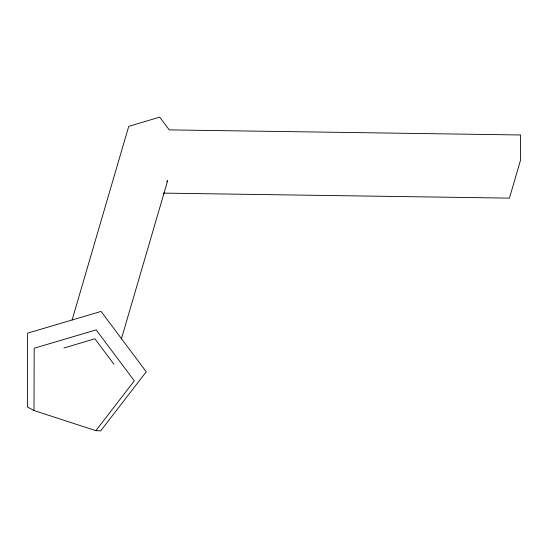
<?xml version="1.0" encoding="UTF-8"?>
<svg xmlns="http://www.w3.org/2000/svg" width="548" height="548" viewBox="0 0 548 548"><rect width="100%" height="100%" fill="white"/><g stroke="black" fill="none" stroke-linecap="round" stroke-linejoin="round"><path stroke-width="0.82" d="M34.003 410.527L34.181 348.24L96.16 329.882L134.294 380.833L95.873 430.673L34.003 410.527L27.4 406.972L27.612 333.163L101.065 311.415L146.248 371.784L100.716 430.844L95.873 430.673M72.083 320.073L128.739 126.328L159.728 117.156L169.257 129.89L520.6 134.972L520.525 160.167L509.428 198.123L163.215 193.115M121.409 338.856L167.695 180.58L166.681 181.895M63.917 347.987L94.914 338.808L113.977 364.283"/></g></svg>
